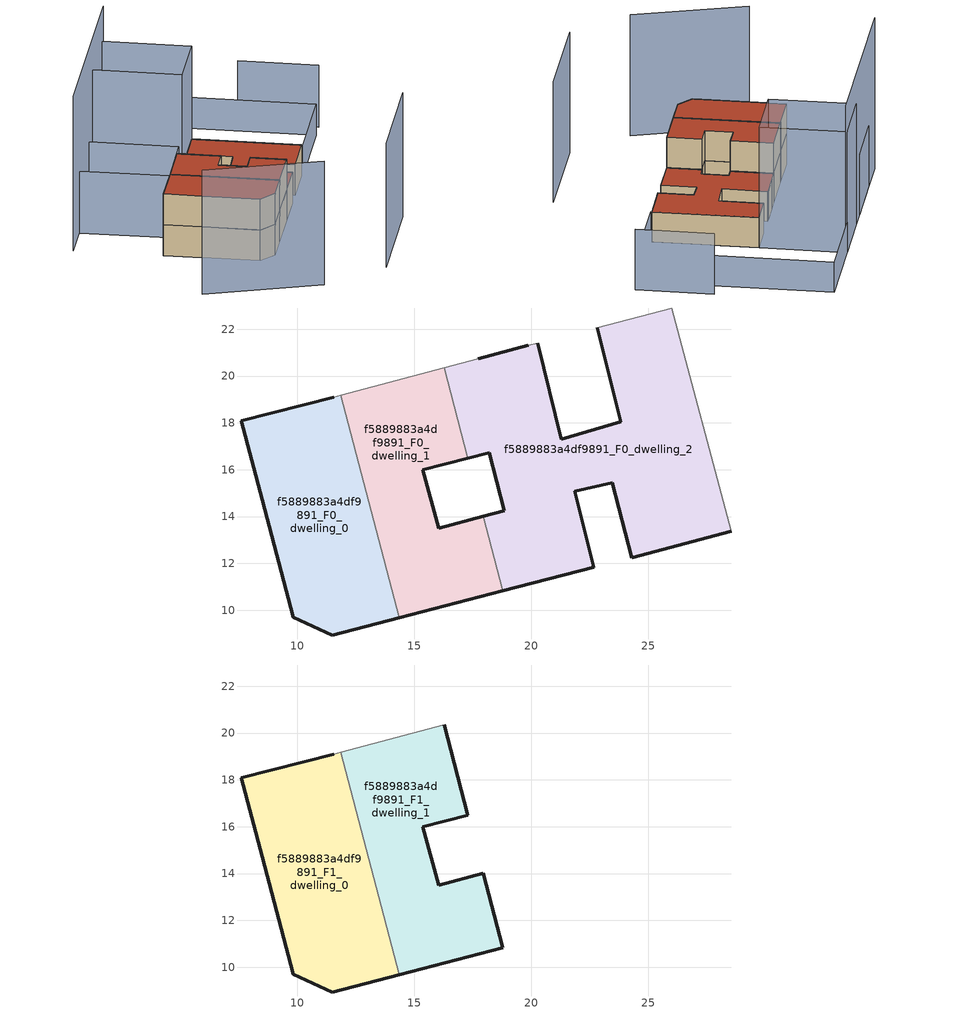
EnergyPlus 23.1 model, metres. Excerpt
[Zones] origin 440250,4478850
f5889883a4df9891_F0_dwelling_0
 floor ground (EU_floor_Construction): 14.36,9.69 11.87,19.18 11.57,19.1 7.62,18.09 8.51,14.72 9.84,9.7 11.5,8.94 z0
 wall outside (EU_wall_Construction): 14.36,9.69 11.5,8.94 9.84,9.7 8.51,14.72 7.62,18.09 11.57,19.1 z0:3
 wall adiabatic (EU_wall_Construction): 11.57,19.1 11.87,19.18 z0:3
 wall to f5889883a4df9891_F0_dwelling_1 (EU_wall_Construction): 11.87,19.18 14.36,9.69 z0:3
f5889883a4df9891_F0_dwelling_1
 floor ground (EU_floor_Construction): 18.78,10.83 17.94,14.01 16.04,13.49 15.37,16.01 17.29,16.5 16.28,20.35 11.87,19.18 14.36,9.69 z0
 wall outside (EU_wall_Construction): 17.29,16.5 15.37,16.01 16.04,13.49 17.94,14.01 / 18.78,10.83 14.36,9.69 z0:3
 wall adiabatic (EU_wall_Construction): 11.87,19.18 16.28,20.35 z0:3
 wall to f5889883a4df9891_F0_dwelling_2 (EU_wall_Construction): 16.28,20.35 17.29,16.5 / 17.94,14.01 18.78,10.83 z0:3
f5889883a4df9891_F0_dwelling_2
 floor ground (EU_floor_Construction): 28.53,13.37 25.98,22.9 22.82,22.06 23.82,18.05 21.28,17.3 20.28,21.39 19.88,21.31 17.74,20.74 16.28,20.35 17.29,16.5 18.19,16.73 18.84,14.25 17.94,14.01 18.78,10.83 22.66,11.84 21.85,15.08 23.46,15.44 24.28,12.25 z0
 wall outside (EU_wall_Construction): 17.94,14.01 18.84,14.25 18.19,16.73 17.29,16.5 / 17.74,20.74 19.88,21.31 / 20.28,21.39 21.28,17.3 23.82,18.05 22.82,22.06 / 28.53,13.37 24.28,12.25 23.46,15.44 21.85,15.08 22.66,11.84 18.78,10.83 z0:3
 wall adiabatic (EU_wall_Construction): 16.28,20.35 17.74,20.74 / 19.88,21.31 20.28,21.39 / 22.82,22.06 25.98,22.9 28.53,13.37 z0:3
 roof outside (EU_roof_Construction): 25.98,22.9 28.53,13.37 24.28,12.25 23.46,15.44 21.85,15.08 22.66,11.84 18.78,10.83 17.94,14.01 18.84,14.25 18.19,16.73 17.29,16.5 16.28,20.35 17.74,20.74 19.88,21.31 20.28,21.39 21.28,17.3 23.82,18.05 22.82,22.06 z3
f5889883a4df9891_F1_dwelling_0
 floor to f5889883a4df9891_F0_dwelling_0 (EU_floor_Construction): 14.36,9.69 11.87,19.18 11.57,19.1 7.62,18.09 8.51,14.72 9.84,9.7 11.5,8.94 z3
 wall outside (EU_wall_Construction): 14.36,9.69 11.5,8.94 9.84,9.7 8.51,14.72 7.62,18.09 11.57,19.1 z3:6
 wall adiabatic (EU_wall_Construction): 11.57,19.1 11.87,19.18 z3:6
 wall to f5889883a4df9891_F1_dwelling_1 (EU_wall_Construction): 11.87,19.18 14.36,9.69 z3:6
 roof outside (EU_roof_Construction): 11.87,19.18 14.36,9.69 11.5,8.94 9.84,9.7 8.51,14.72 7.62,18.09 11.57,19.1 z6
f5889883a4df9891_F1_dwelling_1
 floor to f5889883a4df9891_F0_dwelling_1 (EU_floor_Construction): 18.78,10.83 17.94,14.01 16.04,13.49 15.37,16.01 17.29,16.5 16.28,20.35 11.87,19.18 14.36,9.69 z3
 wall outside (EU_wall_Construction): 16.28,20.35 17.29,16.5 15.37,16.01 16.04,13.49 17.94,14.01 18.78,10.83 14.36,9.69 z3:6
 wall adiabatic (EU_wall_Construction): 11.87,19.18 16.28,20.35 z3:6
 roof outside (EU_roof_Construction): 16.28,20.35 17.29,16.5 15.37,16.01 16.04,13.49 17.94,14.01 18.78,10.83 14.36,9.69 11.87,19.18 z6
shading: 12.82,-1.13 23.62,1.71 / 1.18,11.74 7.11,2.48 / 19.88,21.29 17.83,29.09 / 17.83,29.09 23.94,30.69 / 23.94,30.69 25.99,22.89 / 25.99,22.89 19.88,21.29 z0:12; 32.66,32.98 37.21,15.55 / 37.21,15.55 28.45,13.26 / 28.45,13.26 23.9,30.7 / 23.9,30.7 32.66,32.98 z0:3; 38.95,16.03 37.14,23.04 / 15.66,28.55 17.74,20.74 / 17.74,20.74 11.5,19.07 / 11.5,19.07 9.41,26.89 / 9.41,26.89 15.66,28.55 z0:6; 24.89,30.92 5.6,25.87 z0:15
[Building]
EU S2 Campaign: North Axis=0; Terrain=City; Solar Distribution=FullExterior
[Site:Location]
Madrid: Latitude=40.5; Longitude=-3.5; Time Zone=1; Elevation=609
[SizingPeriod:WeatherFileDays]
AnnualSizingPeriod: Begin Month=1; Begin Day of Month=1; End Month=12; End Day of Month=31; Day of Week for Start Day=Monday; Use Weather File Daylight Saving Period=No; Use Weather File Rain and Snow Indicators=No
[MATERIAL]
EU_InternalMass_Material: Roughness=MediumRough; Thickness=0.1; Conductivity=1; Density=1800; Specific Heat=900; Thermal Absorptance=0.9; Solar Absorptance=0.7; Visible Absorptance=0.7
[MATERIAL:NOMASS] Roughness=MediumRough; Thermal Absorptance=0.9; Solar Absorptance=0.7; Visible Absorptance=0.7
Name | Thermal Resistance
EU_wall_NoMass | 0.419739
EU_roof_NoMass | 0.352165
EU_floor_NoMass | 0.608284
[CONSTRUCTION]
EU_wall_Construction: EU_wall_NoMass
EU_roof_Construction: EU_roof_NoMass
EU_floor_Construction: EU_floor_NoMass
EU_InternalMass_Construction: EU_InternalMass_Material
[ZONE] Type=1; Multiplier=1; Ceiling Height=autocalculate; Floor Area=autocalculate; Part of Total Floor Area=Yes
Name | Volume
f5889883a4df9891_F0_dwelling_0; f5889883a4df9891_F1_dwelling_0 | 126.517
f5889883a4df9891_F0_dwelling_1; f5889883a4df9891_F1_dwelling_1 | 119.101
f5889883a4df9891_F0_dwelling_2 | 240.727
[INTERNALMASS] Construction=EU_InternalMass_Construction
Name | Zone or ZoneList | Surface Area
f5889883a4df9891_F0_dwelling_0_EU_InternalMass | f5889883a4df9891_F0_dwelling_0 | 42.1725
f5889883a4df9891_F0_dwelling_1_EU_InternalMass | f5889883a4df9891_F0_dwelling_1 | 39.7005
f5889883a4df9891_F0_dwelling_2_EU_InternalMass | f5889883a4df9891_F0_dwelling_2 | 80.2423
f5889883a4df9891_F1_dwelling_0_EU_InternalMass | f5889883a4df9891_F1_dwelling_0 | 81.0574
f5889883a4df9891_F1_dwelling_1_EU_InternalMass | f5889883a4df9891_F1_dwelling_1 | 81.0603
[OTHEREQUIPMENT] Fuel Type=Electricity; Design Level Calculation Method=Watts/Area; Power per Zone Floor Area=1; Fraction Latent=0; Fraction Radiant=0; Fraction Lost=0; Carbon Dioxide Generation Rate=0; EndUse Subcategory=EU_Step8_InternalGains
Name | Zone or ZoneList or Space or SpaceList | Schedule
EU_Step8_InternalGain_f5889883a4df9891_F0_dwelling_0_f000 | f5889883a4df9891_F0_dwelling_0 | EU_Step8_GainSchedule_f5889883a4df9891_F0_dwelling_0_f000
EU_Step8_InternalGain_f5889883a4df9891_F0_dwelling_1_f000 | f5889883a4df9891_F0_dwelling_1 | EU_Step8_GainSchedule_f5889883a4df9891_F0_dwelling_1_f000
EU_Step8_InternalGain_f5889883a4df9891_F0_dwelling_2_f000 | f5889883a4df9891_F0_dwelling_2 | EU_Step8_GainSchedule_f5889883a4df9891_F0_dwelling_2_f000
EU_Step8_InternalGain_f5889883a4df9891_F1_dwelling_0_f000 | f5889883a4df9891_F1_dwelling_0 | EU_Step8_GainSchedule_f5889883a4df9891_F1_dwelling_0_f000
EU_Step8_InternalGain_f5889883a4df9891_F1_dwelling_1_f000 | f5889883a4df9891_F1_dwelling_1 | EU_Step8_GainSchedule_f5889883a4df9891_F1_dwelling_1_f000
[ZONEVENTILATION:DESIGNFLOWRATE] Schedule=EU_AlwaysOn; Design Flow Rate Calculation Method=AirChanges/Hour; Air Changes per Hour=0.703302; Ventilation Type=Natural; Fan Pressure Rise=0; Fan Total Efficiency=1; Constant Term Coefficient=1; Temperature Term Coefficient=0; Velocity Term Coefficient=0; Velocity Squared Term Coefficient=0; Minimum Indoor Temperature=-100; Maximum Indoor Temperature=100; Delta Temperature=-100; Minimum Outdoor Temperature=-100; Maximum Outdoor Temperature=100; Maximum Wind Speed=40
Name | Zone or ZoneList or Space or SpaceList
EU_ConstantAir_f5889883a4df9891_F0_dwelling_0 | f5889883a4df9891_F0_dwelling_0
EU_ConstantAir_f5889883a4df9891_F0_dwelling_1 | f5889883a4df9891_F0_dwelling_1
EU_ConstantAir_f5889883a4df9891_F0_dwelling_2 | f5889883a4df9891_F0_dwelling_2
EU_ConstantAir_f5889883a4df9891_F1_dwelling_0 | f5889883a4df9891_F1_dwelling_0
EU_ConstantAir_f5889883a4df9891_F1_dwelling_1 | f5889883a4df9891_F1_dwelling_1
[HVACTEMPLATE:THERMOSTAT] Constant Heating Setpoint=20; Constant Cooling Setpoint=50
EU_HeatOnly_f5889883a4df9891_F0_dwelling_0; EU_HeatOnly_f5889883a4df9891_F0_dwelling_1; EU_HeatOnly_f5889883a4df9891_F0_dwelling_2; EU_HeatOnly_f5889883a4df9891_F1_dwelling_0; EU_HeatOnly_f5889883a4df9891_F1_dwelling_1
[HVACTEMPLATE:ZONE:IDEALLOADSAIRSYSTEM] System Availability Schedule=EU_AlwaysOn; Maximum Heating Supply Air Temperature=50; Minimum Cooling Supply Air Temperature=13; Maximum Heating Supply Air Humidity Ratio=0.0156; Minimum Cooling Supply Air Humidity Ratio=0.0077; Heating Limit=NoLimit; Cooling Limit=NoLimit; Heating Availability Schedule=EU_AlwaysOn; Cooling Availability Schedule=EU_CoolingOff; Dehumidification Control Type=ConstantSensibleHeatRatio; Cooling Sensible Heat Ratio=0.7; Dehumidification Setpoint=60; Humidification Control Type=None; Humidification Setpoint=30; Outdoor Air Method=None; Outdoor Air Flow Rate per Person=0.00944; Outdoor Air Flow Rate per Zone Floor Area=0; Outdoor Air Flow Rate per Zone=0; Demand Controlled Ventilation Type=None; Outdoor Air Economizer Type=NoEconomizer; Heat Recovery Type=None; Sensible Heat Recovery Effectiveness=0.7; Latent Heat Recovery Effectiveness=0.65
Name | Template Thermostat
f5889883a4df9891_F0_dwelling_0 | EU_HeatOnly_f5889883a4df9891_F0_dwelling_0
f5889883a4df9891_F0_dwelling_1 | EU_HeatOnly_f5889883a4df9891_F0_dwelling_1
f5889883a4df9891_F0_dwelling_2 | EU_HeatOnly_f5889883a4df9891_F0_dwelling_2
f5889883a4df9891_F1_dwelling_0 | EU_HeatOnly_f5889883a4df9891_F1_dwelling_0
f5889883a4df9891_F1_dwelling_1 | EU_HeatOnly_f5889883a4df9891_F1_dwelling_1
[SIZING:ZONE] Zone Cooling Design Supply Air Temperature Input Method=SupplyAirTemperature; Zone Cooling Design Supply Air Temperature=13; Zone Heating Design Supply Air Temperature Input Method=SupplyAirTemperature; Zone Heating Design Supply Air Temperature=50; Zone Cooling Design Supply Air Humidity Ratio=0.008; Zone Heating Design Supply Air Humidity Ratio=0.008; Cooling Design Air Flow Method=DesignDay; Cooling Design Air Flow Rate=0; Cooling Minimum Air Flow per Zone Floor Area=0.000762; Cooling Minimum Air Flow=0; Cooling Minimum Air Flow Fraction=0.2; Heating Design Air Flow Method=DesignDay; Heating Design Air Flow Rate=0; Heating Maximum Air Flow per Zone Floor Area=0.002032; Heating Maximum Air Flow=0.141576; Heating Maximum Air Flow Fraction=0.3; Account for Dedicated Outdoor Air System=No; Dedicated Outdoor Air System Control Strategy=NeutralSupplyAir; Dedicated Outdoor Air Low Setpoint Temperature for Design=autosize; Dedicated Outdoor Air High Setpoint Temperature for Design=autosize; Zone Load Sizing Method=Sensible Load Only No Latent Load; Zone Latent Cooling Design Supply Air Humidity Ratio Input Method=HumidityRatioDifference; Zone Cooling Design Supply Air Humidity Ratio Difference=0.005; Zone Latent Heating Design Supply Air Humidity Ratio Input Method=HumidityRatioDifference; Zone Humidification Design Supply Air Humidity Ratio Difference=0.005
f5889883a4df9891_F0_dwelling_0; f5889883a4df9891_F0_dwelling_1; f5889883a4df9891_F0_dwelling_2; f5889883a4df9891_F1_dwelling_0; f5889883a4df9891_F1_dwelling_1
[SCHEDULE:CONSTANT]
Name | Hourly Value
EU_AlwaysOn | 1
EU_CoolingOff | 0
[SCHEDULE:FILE] Column Number=1; Rows to Skip at Top=0; Number of Hours of Data=8760; Column Separator=Comma; Interpolate to Timestep=No; Minutes per Item=60; Adjust Schedule for Daylight Savings=Yes
Name | File
EU_Step8_GainSchedule_f5889883a4df9891_F0_dwelling_0_f000 | ../../schedules/f5889883a4df9891/f5889883a4df9891_F0_dwelling_0_f000_gain.csv
EU_Step8_GainSchedule_f5889883a4df9891_F0_dwelling_1_f000 | ../../schedules/f5889883a4df9891/f5889883a4df9891_F0_dwelling_1_f000_gain.csv
EU_Step8_GainSchedule_f5889883a4df9891_F0_dwelling_2_f000 | ../../schedules/f5889883a4df9891/f5889883a4df9891_F0_dwelling_2_f000_gain.csv
EU_Step8_GainSchedule_f5889883a4df9891_F1_dwelling_0_f000 | ../../schedules/f5889883a4df9891/f5889883a4df9891_F1_dwelling_0_f000_gain.csv
EU_Step8_GainSchedule_f5889883a4df9891_F1_dwelling_1_f000 | ../../schedules/f5889883a4df9891/f5889883a4df9891_F1_dwelling_1_f000_gain.csv
